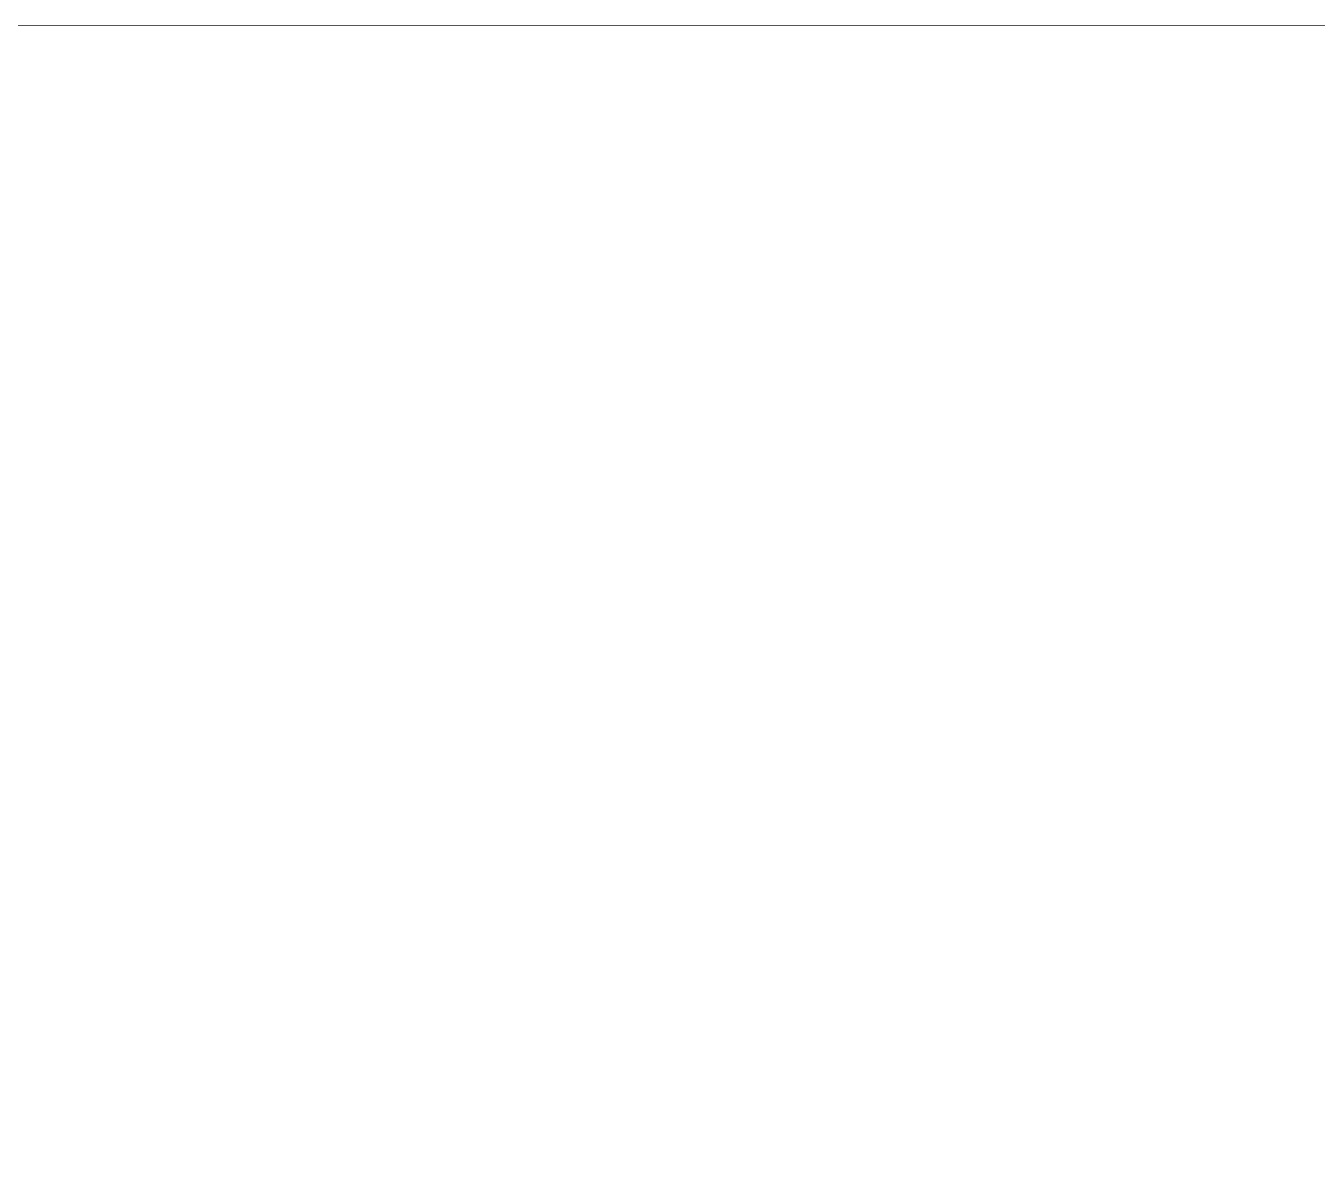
# Model space of a CAD drawing. Header units: millimetres. Extents: x 2163745 to 2518004, y -1043843 to -896215.
# Drawn here: x 2378746 to 2401773, y -994736 to -974565 of the extents above; entities that cross this region are included whole.
import ezdxf
from ezdxf.enums import TextEntityAlignment as Align

# ---------------------------------------------------------------- set-up
doc = ezdxf.new("R2010")
doc.units = ezdxf.units.MM
doc.header["$LTSCALE"] = 250
doc.header["$MEASUREMENT"] = 0
doc.linetypes.add('HIDDEN', pattern=[0.375, 0.25, -0.125])
doc.layers.get('0').update_dxf_attribs({"lineweight": 20})
doc.layers.get('DEFPOINTS').update_dxf_attribs({"color": 185, "lineweight": 20})
for name, color, linetype in [('BORDER', 3, 'Continuous'), ('CDC.03.BORDER', 3, 'Continuous'), ('CDC.04.HIDDEN', 8, 'HIDDEN'), ('CDC.05.STEEL', 4, 'Continuous'), ('CDC.06.TEXT', 2, 'Continuous'), ('CDC.09.COLUMN', 4, 'Continuous'), ('CDC.10.HATCH', 9, 'Continuous'), ('CDC.11.NOTE', 8, 'Continuous')]:
    doc.layers.add(name, color=color, linetype=linetype)
doc.layers.add('CDC.02.DIM', color=1, linetype='Continuous', lineweight=18)
doc.styles.add('ARIAL', font='arial.ttf', dxfattribs={"width": 0.85})
doc.styles.add('AVANTH-KT', font='')
doc.styles.add('vnsimplex', font='vnsimplex.shx', dxfattribs={"width": 0.65})
doc.styles.get('AVANTH-KT').set_extended_font_data('.VnAvantH')
doc.dimstyles.new('DIM1-25', dxfattribs={"dimscale": 1.2, "dimtxt": 250, "dimasz": 125, "dimexe": 125, "dimexo": 0.06, "dimgap": 100, "dimtad": 1, "dimdec": 0, "dimzin": 0, "dimdsep": 46, "dimtxsty": 'vnsimplex', "dimblk": 'ARCHTICK', "dimcen": 100, "dimdle": 125, "dimclrd": 256, "dimclre": 1, "dimclrt": 2, "dimadec": 0, "dimazin": 0, "dimtfac": 1, "dimtdec": 0, "dimtix": 1, "dimtmove": 2, "dimatfit": 0, "dimfxl": 1, "dimtolj": 1, "dimtzin": 0, "dimarcsym": 0})

# ---------------------------------------------------------------- blocks, each defined once
blk = doc.blocks.new('_ARCHTICK')
at = {"color": 0, "linetype": 'ByBlock', "ltscale": 4, "const_width": 0.15}
blk.add_lwpolyline([(-0.5, -0.5), (0.5, 0.5)], dxfattribs=at)
blk = doc.blocks.new('*D266')
at = {"layer": 'CDC.02.DIM', "color": 1, "lineweight": -2, "transparency": 16777216}
for p, q in [((2393538, -988670), (2394763, -988670)), ((2393538, -990320), (2394763, -990320))]:
    blk.add_line(p, q, dxfattribs=at)
at = {"layer": 'CDC.02.DIM', "lineweight": -2, "transparency": 16777216}
blk.add_line((2394613, -990470), (2394613, -988520), dxfattribs=at)
at = {"layer": 'DEFPOINTS', "color": 0, "transparency": 16777216}
for p in [(2393538, -988670), (2394613, -988670), (2393538, -990320)]:
    blk.add_point(p, dxfattribs=at)
at = {"layer": 'CDC.02.DIM', "lineweight": -2, "transparency": 16777216, "xscale": 149.9999999999999, "yscale": 149.9999999999999, "zscale": 149.9999999999999}
for p, rotation in [((2394613, -988670), 90), ((2394613, -990320), 270)]:
    blk.add_blockref('_ARCHTICK', p, dxfattribs=dict(at, rotation=rotation))
at = {"layer": 'CDC.02.DIM', "color": 2, "transparency": 16777216, "insert": (2394337, -989495), "char_height": 300, "attachment_point": 5, "rotation": 90, "style": 'ARIAL'}
blk.add_mtext('\\A1;L{\\H0.7x;\\S^ 1;}/4', dxfattribs=at)
blk = doc.blocks.new('*D267')
at = {"layer": 'CDC.02.DIM', "color": 1, "lineweight": -2, "transparency": 16777216}
for p, q in [((2393538, -990320), (2394763, -990320)), ((2393538, -990920), (2394763, -990920))]:
    blk.add_line(p, q, dxfattribs=at)
at = {"layer": 'CDC.02.DIM', "lineweight": -2, "transparency": 16777216}
blk.add_line((2394613, -990170), (2394613, -991070), dxfattribs=at)
at = {"layer": 'DEFPOINTS', "color": 0, "transparency": 16777216}
for p in [(2393538, -990320), (2393538, -990920), (2394613, -990920)]:
    blk.add_point(p, dxfattribs=at)
at = {"layer": 'CDC.02.DIM', "lineweight": -2, "transparency": 16777216, "xscale": 149.9999999999999, "yscale": 149.9999999999999, "zscale": 149.9999999999999}
for p, rotation in [((2394613, -990320), 90), ((2394613, -990920), 270)]:
    blk.add_blockref('_ARCHTICK', p, dxfattribs=dict(at, rotation=rotation))
at = {"layer": 'CDC.02.DIM', "color": 2, "transparency": 16777216, "insert": (2394343, -990620), "char_height": 300, "attachment_point": 5, "rotation": 90, "style": 'ARIAL'}
blk.add_mtext('\\A1;B{\\H0.7x;\\S^ d;}', dxfattribs=at)
blk = doc.blocks.new('*D268')
at = {"layer": 'CDC.02.DIM', "lineweight": -2, "transparency": 16777216}
blk.add_line((2395542, -983570), (2395542, -990470), dxfattribs=at)
at = {"layer": 'CDC.02.DIM', "color": 1, "lineweight": -2, "transparency": 16777216}
for p, q in [((2394613, -983720), (2395692, -983720)), ((2394613, -990320), (2395692, -990320))]:
    blk.add_line(p, q, dxfattribs=at)
at = {"layer": 'DEFPOINTS', "color": 0, "transparency": 16777216}
for p in [(2394613, -983720), (2394613, -990320), (2395542, -990320)]:
    blk.add_point(p, dxfattribs=at)
at = {"layer": 'CDC.02.DIM', "lineweight": -2, "transparency": 16777216, "xscale": 149.9999999999999, "yscale": 149.9999999999999, "zscale": 149.9999999999999}
for p, rotation in [((2395542, -983720), 90), ((2395542, -990320), 270)]:
    blk.add_blockref('_ARCHTICK', p, dxfattribs=dict(at, rotation=rotation))
at = {"layer": 'CDC.02.DIM', "color": 2, "transparency": 16777216, "insert": (2395190, -987020), "char_height": 300, "attachment_point": 5, "rotation": 90, "style": 'ARIAL'}
blk.add_mtext('\\A1;{\\W0.8;L\\H0.7x;\\S^ 1;\\H1.4286x; (CẠNH NGẮN)}', dxfattribs=at)
blk = doc.blocks.new('*D269')
at = {"layer": 'CDC.02.DIM', "lineweight": -2, "transparency": 16777216}
blk.add_line((2394613, -983570), (2394613, -985520), dxfattribs=at)
at = {"layer": 'CDC.02.DIM', "color": 1, "lineweight": -2, "transparency": 16777216}
for p, q in [((2393538, -983720), (2394763, -983720)), ((2393538, -985370), (2394763, -985370))]:
    blk.add_line(p, q, dxfattribs=at)
at = {"layer": 'DEFPOINTS', "color": 0, "transparency": 16777216}
for p in [(2393538, -983720), (2393538, -985370), (2394613, -985370)]:
    blk.add_point(p, dxfattribs=at)
at = {"layer": 'CDC.02.DIM', "lineweight": -2, "transparency": 16777216, "xscale": 149.9999999999999, "yscale": 149.9999999999999, "zscale": 149.9999999999999}
for p, rotation in [((2394613, -983720), 90), ((2394613, -985370), 270)]:
    blk.add_blockref('_ARCHTICK', p, dxfattribs=dict(at, rotation=rotation))
at = {"layer": 'CDC.02.DIM', "color": 2, "transparency": 16777216, "insert": (2394337, -984545), "char_height": 300, "attachment_point": 5, "rotation": 90, "style": 'ARIAL'}
blk.add_mtext('\\A1;L{\\H0.7x;\\S^ 1;}/4', dxfattribs=at)
blk = doc.blocks.new('*D270')
at = {"layer": 'CDC.02.DIM', "lineweight": -2, "transparency": 16777216}
blk.add_line((2394613, -983870), (2394613, -982970), dxfattribs=at)
at = {"layer": 'CDC.02.DIM', "color": 1, "lineweight": -2, "transparency": 16777216}
for p, q in [((2393538, -983120), (2394763, -983120)), ((2393538, -983720), (2394763, -983720))]:
    blk.add_line(p, q, dxfattribs=at)
at = {"layer": 'DEFPOINTS', "color": 0, "transparency": 16777216}
for p in [(2393538, -983120), (2394613, -983120), (2393538, -983720)]:
    blk.add_point(p, dxfattribs=at)
at = {"layer": 'CDC.02.DIM', "lineweight": -2, "transparency": 16777216, "xscale": 149.9999999999999, "yscale": 149.9999999999999, "zscale": 149.9999999999999}
for p, rotation in [((2394613, -983120), 90), ((2394613, -983720), 270)]:
    blk.add_blockref('_ARCHTICK', p, dxfattribs=dict(at, rotation=rotation))
at = {"layer": 'CDC.02.DIM', "color": 2, "transparency": 16777216, "insert": (2394343, -983420), "char_height": 300, "attachment_point": 5, "rotation": 90, "style": 'ARIAL'}
blk.add_mtext('\\A1;B{\\H0.7x;\\S^ d;}', dxfattribs=at)
blk = doc.blocks.new('*D271')
at = {"layer": 'CDC.02.DIM', "color": 1, "lineweight": -2, "transparency": 16777216}
for p, q in [((2382347, -992078), (2382347, -993303)), ((2383997, -992078), (2383997, -993303))]:
    blk.add_line(p, q, dxfattribs=at)
at = {"layer": 'CDC.02.DIM', "lineweight": -2, "transparency": 16777216}
blk.add_line((2382197, -993153), (2384147, -993153), dxfattribs=at)
at = {"layer": 'DEFPOINTS', "color": 0, "transparency": 16777216}
for p in [(2382347, -992078), (2383997, -992078), (2383997, -993153)]:
    blk.add_point(p, dxfattribs=at)
at = {"layer": 'CDC.02.DIM', "lineweight": -2, "transparency": 16777216, "xscale": 149.9999999999999, "yscale": 149.9999999999999, "zscale": 149.9999999999999, "rotation": 180}
blk.add_blockref('_ARCHTICK', (2382347, -993153), dxfattribs=at)
at = {"layer": 'CDC.02.DIM', "lineweight": -2, "transparency": 16777216, "xscale": 149.9999999999999, "yscale": 149.9999999999999, "zscale": 149.9999999999999}
blk.add_blockref('_ARCHTICK', (2383997, -993153), dxfattribs=at)
at = {"layer": 'CDC.02.DIM', "color": 2, "transparency": 16777216, "insert": (2383172, -992878), "char_height": 300, "attachment_point": 5, "style": 'ARIAL'}
blk.add_mtext('\\A1;L{\\H0.7x;\\S^ 1;}/4', dxfattribs=at)
blk = doc.blocks.new('*D272')
at = {"layer": 'CDC.02.DIM', "color": 1, "lineweight": -2, "transparency": 16777216}
for p, q in [((2381747, -992078), (2381747, -993303)), ((2382347, -992078), (2382347, -993303))]:
    blk.add_line(p, q, dxfattribs=at)
at = {"layer": 'CDC.02.DIM', "lineweight": -2, "transparency": 16777216}
blk.add_line((2382497, -993153), (2381597, -993153), dxfattribs=at)
at = {"layer": 'DEFPOINTS', "color": 0, "transparency": 16777216}
for p in [(2381747, -992078), (2382347, -992078), (2381747, -993153)]:
    blk.add_point(p, dxfattribs=at)
at = {"layer": 'CDC.02.DIM', "lineweight": -2, "transparency": 16777216, "xscale": 149.9999999999999, "yscale": 149.9999999999999, "zscale": 149.9999999999999, "rotation": 180}
blk.add_blockref('_ARCHTICK', (2381747, -993153), dxfattribs=at)
at = {"layer": 'CDC.02.DIM', "lineweight": -2, "transparency": 16777216, "xscale": 149.9999999999999, "yscale": 149.9999999999999, "zscale": 149.9999999999999}
blk.add_blockref('_ARCHTICK', (2382347, -993153), dxfattribs=at)
at = {"layer": 'CDC.02.DIM', "color": 2, "transparency": 16777216, "insert": (2382047, -992883), "char_height": 300, "attachment_point": 5, "style": 'ARIAL'}
blk.add_mtext('\\A1;B{\\H0.7x;\\S^ d;}', dxfattribs=at)
blk = doc.blocks.new('*D273')
at = {"layer": 'CDC.02.DIM', "color": 1, "lineweight": -2, "transparency": 16777216}
for p, q in [((2382347, -993153), (2382347, -994193)), ((2391347, -993153), (2391347, -994193))]:
    blk.add_line(p, q, dxfattribs=at)
at = {"layer": 'CDC.02.DIM', "lineweight": -2, "transparency": 16777216}
blk.add_line((2391497, -994043), (2382197, -994043), dxfattribs=at)
at = {"layer": 'DEFPOINTS', "color": 0, "transparency": 16777216}
for p in [(2382347, -993153), (2391347, -993153), (2382347, -994043)]:
    blk.add_point(p, dxfattribs=at)
at = {"layer": 'CDC.02.DIM', "lineweight": -2, "transparency": 16777216, "xscale": 149.9999999999999, "yscale": 149.9999999999999, "zscale": 149.9999999999999, "rotation": 180}
blk.add_blockref('_ARCHTICK', (2382347, -994043), dxfattribs=at)
at = {"layer": 'CDC.02.DIM', "lineweight": -2, "transparency": 16777216, "xscale": 149.9999999999999, "yscale": 149.9999999999999, "zscale": 149.9999999999999}
blk.add_blockref('_ARCHTICK', (2391347, -994043), dxfattribs=at)
at = {"layer": 'CDC.02.DIM', "color": 2, "transparency": 16777216, "insert": (2386847, -993691), "char_height": 300, "attachment_point": 5, "style": 'ARIAL'}
blk.add_mtext('\\A1;L{\\H0.7x;\\S^ 2;} {\\W0.8;(CẠNH DÀI)}', dxfattribs=at)
blk = doc.blocks.new('*D274')
at = {"layer": 'CDC.02.DIM', "color": 1, "lineweight": -2, "transparency": 16777216}
for p, q in [((2389697, -992078), (2389697, -993303)), ((2391347, -992078), (2391347, -993303))]:
    blk.add_line(p, q, dxfattribs=at)
at = {"layer": 'CDC.02.DIM', "lineweight": -2, "transparency": 16777216}
blk.add_line((2391497, -993153), (2389547, -993153), dxfattribs=at)
at = {"layer": 'DEFPOINTS', "color": 0, "transparency": 16777216}
for p in [(2389697, -992078), (2391347, -992078), (2389697, -993153)]:
    blk.add_point(p, dxfattribs=at)
at = {"layer": 'CDC.02.DIM', "lineweight": -2, "transparency": 16777216, "xscale": 149.9999999999999, "yscale": 149.9999999999999, "zscale": 149.9999999999999, "rotation": 180}
blk.add_blockref('_ARCHTICK', (2389697, -993153), dxfattribs=at)
at = {"layer": 'CDC.02.DIM', "lineweight": -2, "transparency": 16777216, "xscale": 149.9999999999999, "yscale": 149.9999999999999, "zscale": 149.9999999999999}
blk.add_blockref('_ARCHTICK', (2391347, -993153), dxfattribs=at)
at = {"layer": 'CDC.02.DIM', "color": 2, "transparency": 16777216, "insert": (2390522, -992878), "char_height": 300, "attachment_point": 5, "style": 'ARIAL'}
blk.add_mtext('\\A1;L{\\H0.7x;\\S^ 1;}/4', dxfattribs=at)
blk = doc.blocks.new('*D275')
at = {"layer": 'CDC.02.DIM', "color": 1, "lineweight": -2, "transparency": 16777216}
for p, q in [((2391347, -992078), (2391347, -993303)), ((2391947, -992078), (2391947, -993303))]:
    blk.add_line(p, q, dxfattribs=at)
at = {"layer": 'CDC.02.DIM', "lineweight": -2, "transparency": 16777216}
blk.add_line((2391197, -993153), (2392097, -993153), dxfattribs=at)
at = {"layer": 'DEFPOINTS', "color": 0, "transparency": 16777216}
for p in [(2391347, -992078), (2391947, -992078), (2391947, -993153)]:
    blk.add_point(p, dxfattribs=at)
at = {"layer": 'CDC.02.DIM', "lineweight": -2, "transparency": 16777216, "xscale": 149.9999999999999, "yscale": 149.9999999999999, "zscale": 149.9999999999999, "rotation": 180}
blk.add_blockref('_ARCHTICK', (2391347, -993153), dxfattribs=at)
at = {"layer": 'CDC.02.DIM', "lineweight": -2, "transparency": 16777216, "xscale": 149.9999999999999, "yscale": 149.9999999999999, "zscale": 149.9999999999999}
blk.add_blockref('_ARCHTICK', (2391947, -993153), dxfattribs=at)
at = {"layer": 'CDC.02.DIM', "color": 2, "transparency": 16777216, "insert": (2391647, -992883), "char_height": 300, "attachment_point": 5, "style": 'ARIAL'}
blk.add_mtext('\\A1;B{\\H0.7x;\\S^ d;}', dxfattribs=at)
blk = doc.blocks.new('*D276')
at = {"layer": 'CDC.02.DIM', "color": 1, "lineweight": -2, "transparency": 16777216}
for p, q in [((2382347, -988903), (2382347, -989725)), ((2382847, -988903), (2382847, -989725))]:
    blk.add_line(p, q, dxfattribs=at)
at = {"layer": 'CDC.02.DIM', "lineweight": -2, "transparency": 16777216}
for p, q in [((2382347, -989575), (2382197, -989575)), ((2382847, -989575), (2382347, -989575)), ((2382847, -989575), (2382997, -989575))]:
    blk.add_line(p, q, dxfattribs=at)
at = {"layer": 'DEFPOINTS', "color": 0, "transparency": 16777216}
for p in [(2382347, -988903), (2382847, -988903), (2382347, -989575)]:
    blk.add_point(p, dxfattribs=at)
at = {"layer": 'CDC.02.DIM', "lineweight": -2, "transparency": 16777216, "xscale": 149.9999999999999, "yscale": 149.9999999999999, "zscale": 149.9999999999999}
blk.add_blockref('_ARCHTICK', (2382347, -989575), dxfattribs=at)
at = {"layer": 'CDC.02.DIM', "lineweight": -2, "transparency": 16777216, "xscale": 149.9999999999999, "yscale": 149.9999999999999, "zscale": 149.9999999999999, "rotation": 180}
blk.add_blockref('_ARCHTICK', (2382847, -989575), dxfattribs=at)
at = {"layer": 'CDC.02.DIM', "color": 2, "transparency": 16777216, "insert": (2382597, -989302), "char_height": 300, "attachment_point": 5, "style": 'ARIAL'}
blk.add_mtext('\\A1;{\\W0.8;50}', dxfattribs=at)
blk = doc.blocks.new('*D277')
at = {"layer": 'CDC.02.DIM', "color": 1, "lineweight": -2, "transparency": 16777216}
for p, q in [((2390847, -988903), (2390847, -989725)), ((2391347, -988903), (2391347, -989725))]:
    blk.add_line(p, q, dxfattribs=at)
at = {"layer": 'CDC.02.DIM', "lineweight": -2, "transparency": 16777216}
for p, q in [((2390847, -989575), (2390697, -989575)), ((2390847, -989575), (2391347, -989575)), ((2391347, -989575), (2391497, -989575))]:
    blk.add_line(p, q, dxfattribs=at)
at = {"layer": 'DEFPOINTS', "color": 0, "transparency": 16777216}
for p in [(2390847, -988903), (2391347, -988903), (2391347, -989575)]:
    blk.add_point(p, dxfattribs=at)
at = {"layer": 'CDC.02.DIM', "lineweight": -2, "transparency": 16777216, "xscale": 149.9999999999999, "yscale": 149.9999999999999, "zscale": 149.9999999999999}
blk.add_blockref('_ARCHTICK', (2390847, -989575), dxfattribs=at)
at = {"layer": 'CDC.02.DIM', "lineweight": -2, "transparency": 16777216, "xscale": 149.9999999999999, "yscale": 149.9999999999999, "zscale": 149.9999999999999, "rotation": 180}
blk.add_blockref('_ARCHTICK', (2391347, -989575), dxfattribs=at)
at = {"layer": 'CDC.02.DIM', "color": 2, "transparency": 16777216, "insert": (2391097, -989302), "char_height": 300, "attachment_point": 5, "style": 'ARIAL'}
blk.add_mtext('\\A1;{\\W0.8;50}', dxfattribs=at)
blk = doc.blocks.new('*D278')
at = {"layer": 'CDC.02.DIM', "lineweight": -2, "transparency": 16777216}
for p, q in [((2383411, -989820), (2383411, -989670)), ((2383411, -989820), (2383411, -990320)), ((2383411, -990320), (2383411, -990470))]:
    blk.add_line(p, q, dxfattribs=at)
at = {"layer": 'CDC.02.DIM', "color": 1, "lineweight": -2, "transparency": 16777216}
for p, q in [((2383889, -989820), (2383261, -989820)), ((2383889, -990320), (2383261, -990320))]:
    blk.add_line(p, q, dxfattribs=at)
at = {"layer": 'DEFPOINTS', "color": 0, "transparency": 16777216}
for p in [(2383889, -989820), (2383411, -990320), (2383889, -990320)]:
    blk.add_point(p, dxfattribs=at)
at = {"layer": 'CDC.02.DIM', "lineweight": -2, "transparency": 16777216, "xscale": 149.9999999999999, "yscale": 149.9999999999999, "zscale": 149.9999999999999}
for p, rotation in [((2383411, -989820), 270), ((2383411, -990320), 90)]:
    blk.add_blockref('_ARCHTICK', p, dxfattribs=dict(at, rotation=rotation))
at = {"layer": 'CDC.02.DIM', "color": 2, "transparency": 16777216, "insert": (2383138, -990070), "char_height": 300, "attachment_point": 5, "rotation": 90, "style": 'ARIAL'}
blk.add_mtext('\\A1;{\\W0.8;50}', dxfattribs=at)
blk = doc.blocks.new('*D279')
at = {"layer": 'CDC.02.DIM', "lineweight": -2, "transparency": 16777216}
for p, q in [((2390618, -989820), (2390618, -989670)), ((2390618, -989820), (2390618, -990320)), ((2390618, -990320), (2390618, -990470))]:
    blk.add_line(p, q, dxfattribs=at)
at = {"layer": 'CDC.02.DIM', "color": 1, "lineweight": -2, "transparency": 16777216}
for p, q in [((2391095, -989820), (2390468, -989820)), ((2391095, -990320), (2390468, -990320))]:
    blk.add_line(p, q, dxfattribs=at)
at = {"layer": 'DEFPOINTS', "color": 0, "transparency": 16777216}
for p in [(2391095, -989820), (2390618, -990320), (2391095, -990320)]:
    blk.add_point(p, dxfattribs=at)
at = {"layer": 'CDC.02.DIM', "lineweight": -2, "transparency": 16777216, "xscale": 149.9999999999999, "yscale": 149.9999999999999, "zscale": 149.9999999999999}
for p, rotation in [((2390618, -989820), 270), ((2390618, -990320), 90)]:
    blk.add_blockref('_ARCHTICK', p, dxfattribs=dict(at, rotation=rotation))
at = {"layer": 'CDC.02.DIM', "color": 2, "transparency": 16777216, "insert": (2390344, -990070), "char_height": 300, "attachment_point": 5, "rotation": 90, "style": 'ARIAL'}
blk.add_mtext('\\A1;{\\W0.8;50}', dxfattribs=at)
blk = doc.blocks.new('*D280')
at = {"layer": 'CDC.02.DIM', "lineweight": -2, "transparency": 16777216}
for p, q in [((2383411, -983720), (2383411, -983570)), ((2383411, -983720), (2383411, -984220)), ((2383411, -984220), (2383411, -984370))]:
    blk.add_line(p, q, dxfattribs=at)
at = {"layer": 'CDC.02.DIM', "color": 1, "lineweight": -2, "transparency": 16777216}
for p, q in [((2383889, -983720), (2383261, -983720)), ((2383889, -984220), (2383261, -984220))]:
    blk.add_line(p, q, dxfattribs=at)
at = {"layer": 'DEFPOINTS', "color": 0, "transparency": 16777216}
for p in [(2383889, -983720), (2383411, -984220), (2383889, -984220)]:
    blk.add_point(p, dxfattribs=at)
at = {"layer": 'CDC.02.DIM', "lineweight": -2, "transparency": 16777216, "xscale": 149.9999999999999, "yscale": 149.9999999999999, "zscale": 149.9999999999999}
for p, rotation in [((2383411, -983720), 270), ((2383411, -984220), 90)]:
    blk.add_blockref('_ARCHTICK', p, dxfattribs=dict(at, rotation=rotation))
at = {"layer": 'CDC.02.DIM', "color": 2, "transparency": 16777216, "insert": (2383138, -983970), "char_height": 300, "attachment_point": 5, "rotation": 90, "style": 'ARIAL'}
blk.add_mtext('\\A1;{\\W0.8;50}', dxfattribs=at)
blk = doc.blocks.new('*D281')
at = {"layer": 'CDC.02.DIM', "lineweight": -2, "transparency": 16777216}
for p, q in [((2390618, -983720), (2390618, -983570)), ((2390618, -983720), (2390618, -984220)), ((2390618, -984220), (2390618, -984370))]:
    blk.add_line(p, q, dxfattribs=at)
at = {"layer": 'CDC.02.DIM', "color": 1, "lineweight": -2, "transparency": 16777216}
for p, q in [((2391095, -983720), (2390468, -983720)), ((2391095, -984220), (2390468, -984220))]:
    blk.add_line(p, q, dxfattribs=at)
at = {"layer": 'DEFPOINTS', "color": 0, "transparency": 16777216}
for p in [(2391095, -983720), (2390618, -984220), (2391095, -984220)]:
    blk.add_point(p, dxfattribs=at)
at = {"layer": 'CDC.02.DIM', "lineweight": -2, "transparency": 16777216, "xscale": 149.9999999999999, "yscale": 149.9999999999999, "zscale": 149.9999999999999}
for p, rotation in [((2390618, -983720), 270), ((2390618, -984220), 90)]:
    blk.add_blockref('_ARCHTICK', p, dxfattribs=dict(at, rotation=rotation))
at = {"layer": 'CDC.02.DIM', "color": 2, "transparency": 16777216, "insert": (2390344, -983970), "char_height": 300, "attachment_point": 5, "rotation": 90, "style": 'ARIAL'}
blk.add_mtext('\\A1;{\\W0.8;50}', dxfattribs=at)
blk = doc.blocks.new('*D282')
at = {"layer": 'CDC.02.DIM', "color": 1, "lineweight": -2, "transparency": 16777216}
for p, q in [((2382347, -984121), (2382347, -984943)), ((2382847, -984121), (2382847, -984943))]:
    blk.add_line(p, q, dxfattribs=at)
at = {"layer": 'CDC.02.DIM', "lineweight": -2, "transparency": 16777216}
for p, q in [((2382347, -984793), (2382197, -984793)), ((2382847, -984793), (2382347, -984793)), ((2382847, -984793), (2382997, -984793))]:
    blk.add_line(p, q, dxfattribs=at)
at = {"layer": 'DEFPOINTS', "color": 0, "transparency": 16777216}
for p in [(2382347, -984121), (2382847, -984121), (2382347, -984793)]:
    blk.add_point(p, dxfattribs=at)
at = {"layer": 'CDC.02.DIM', "lineweight": -2, "transparency": 16777216, "xscale": 149.9999999999999, "yscale": 149.9999999999999, "zscale": 149.9999999999999}
blk.add_blockref('_ARCHTICK', (2382347, -984793), dxfattribs=at)
at = {"layer": 'CDC.02.DIM', "lineweight": -2, "transparency": 16777216, "xscale": 149.9999999999999, "yscale": 149.9999999999999, "zscale": 149.9999999999999, "rotation": 180}
blk.add_blockref('_ARCHTICK', (2382847, -984793), dxfattribs=at)
at = {"layer": 'CDC.02.DIM', "color": 2, "transparency": 16777216, "insert": (2382597, -984520), "char_height": 300, "attachment_point": 5, "style": 'ARIAL'}
blk.add_mtext('\\A1;{\\W0.8;50}', dxfattribs=at)
blk = doc.blocks.new('*D283')
at = {"layer": 'CDC.02.DIM', "color": 1, "lineweight": -2, "transparency": 16777216}
for p, q in [((2390847, -984121), (2390847, -984943)), ((2391347, -984121), (2391347, -984943))]:
    blk.add_line(p, q, dxfattribs=at)
at = {"layer": 'CDC.02.DIM', "lineweight": -2, "transparency": 16777216}
for p, q in [((2390847, -984793), (2390697, -984793)), ((2390847, -984793), (2391347, -984793)), ((2391347, -984793), (2391497, -984793))]:
    blk.add_line(p, q, dxfattribs=at)
at = {"layer": 'DEFPOINTS', "color": 0, "transparency": 16777216}
for p in [(2390847, -984121), (2391347, -984121), (2391347, -984793)]:
    blk.add_point(p, dxfattribs=at)
at = {"layer": 'CDC.02.DIM', "lineweight": -2, "transparency": 16777216, "xscale": 149.9999999999999, "yscale": 149.9999999999999, "zscale": 149.9999999999999}
blk.add_blockref('_ARCHTICK', (2390847, -984793), dxfattribs=at)
at = {"layer": 'CDC.02.DIM', "lineweight": -2, "transparency": 16777216, "xscale": 149.9999999999999, "yscale": 149.9999999999999, "zscale": 149.9999999999999, "rotation": 180}
blk.add_blockref('_ARCHTICK', (2391347, -984793), dxfattribs=at)
at = {"layer": 'CDC.02.DIM', "color": 2, "transparency": 16777216, "insert": (2391097, -984520), "char_height": 300, "attachment_point": 5, "style": 'ARIAL'}
blk.add_mtext('\\A1;{\\W0.8;50}', dxfattribs=at)

msp = doc.modelspace()

# ---------------------------------------------------------------- hatches: boundary and pattern name
at = {"layer": 'CDC.10.HATCH', "ltscale": 30}
h = msp.add_hatch(dxfattribs=at)
h.set_pattern_fill('BT-01', color=256, scale=50, style=0, pattern_type=2)
h.set_pattern_definition([(50, (-56756975.9, 1432385.66), (358.6300913, -31.3760675), [37.5, -412.5]), (355, (-56756975.9, 1432385.66), (-69.3756668, 376.0960669), [30, -330]), (100.4514, (-56756946, 1432383.04), (289.2546909, 344.719771), [31.870095, -350.571056]), (46.1842, (-56756975.9, 1432485.66), (533.6205243, -82.759507), [56.25, -618.75]), (96.6356, (-56756931.43, 1432478.76), (467.331353, 487.0589355), [47.805144, -525.8565]), (351.1842, (-56756975.9, 1432485.66), (467.3309726, 487.0593005), [45, -495]), (21, (-56756925.9, 1432460.66), (298.453526, -201.3094453), [37.5, -412.5]), (326, (-56756925.9, 1432460.66), (121.657666, 362.5750225), [30, -330]), (71.4514, (-56756901.03, 1432443.88), (420.1113143, 161.2652484), [31.870095, -350.571056]), (37.5, (-56756975.9, 1432385.66), (6.07992766, 166.44692692), [0, -326, 0, -335, 0, -331.25]), (7.5, (-56756975.9, 1432385.66), (131.5347687, 197.20585594), [0, -191, 0, -318.5, 0, -126.25]), (327.5, (-56757087.4, 1432385.66), (266.9112181, -11.27743587), [0, -125, 0, -390, 0, -517.5]), (317.5, (-56757137.4, 1432385.66), (291.5930847, 50.0524912), [0, -162.5, 0, -259, 0, -367.5]), (45, (-56756975.9, 1432385.66), (-150.260191, 150.260191), []), (45, (-56756975.9, 1432446.9), (-150.260191, 150.260191), [])])
h.paths.add_polyline_path([(2391347.5, -990919.5), (2391947.5, -990919.5), (2391947.5, -990319.5), (2391347.5, -990319.5)])
h.paths.add_polyline_path([(2381747.5, -990919.5), (2382347.5, -990919.5), (2382347.5, -990319.5), (2381747.5, -990319.5)])
h.paths.add_polyline_path([(2391347.5, -983719.5), (2391947.5, -983719.5), (2391947.5, -983119.5), (2391347.5, -983119.5)])
h.paths.add_polyline_path([(2381747.5, -983719.5), (2382347.5, -983719.5), (2382347.5, -983119.5), (2381747.5, -983119.5)])

# ---------------------------------------------------------------- linework, layer by layer
at = {"layer": 'BORDER', "color": 6, "ltscale": 2}
msp.add_lwpolyline([(2175289.6, -974565.3), (2518003.6, -974565.3), (2518003.6, -1043842.6), (2175289.6, -1043842.6)], close=True, dxfattribs=at)
at = {"layer": 'CDC.02.DIM'}
for p, q in [((2384385.6, -984219.7), (2384509.3, -984099.1)), ((2385185.6, -984219.7), (2385309.3, -984099.1)), ((2385985.6, -984219.7), (2386109.3, -984099.1)), ((2386785.6, -984219.7), (2386909.3, -984099.1)), ((2387585.6, -984219.7), (2387709.3, -984099.1)), ((2388385.6, -984219.7), (2388509.3, -984099.1))]:
    msp.add_line(p, q, dxfattribs=at)
at = {"layer": 'CDC.03.BORDER', "const_width": 64}
for points in [[(2386620.6, -981902.5), (2386620.6, -981165.5)], [(2386620.6, -992730.4), (2386620.6, -991993.4)]]:
    msp.add_lwpolyline(points, dxfattribs=at)
at = {"layer": 'CDC.03.BORDER'}
for points in [[(2380747.5, -981937.6), (2380747.5, -986256.4), (2380651.5, -986256.4), (2380843.5, -987591.7), (2380747.5, -987591.7), (2380747.5, -991991.6)], [(2392947.5, -981937.6), (2392947.5, -986256.4), (2392851.5, -986256.4), (2393043.5, -987591.7), (2392947.5, -987591.7), (2392947.5, -991991.6)], [(2380396.9, -982247), (2386179.8, -982247), (2386179.8, -982343), (2387515.1, -982151), (2387515.1, -982247), (2393243.5, -982247)], [(2380396.9, -991724), (2386179.8, -991724), (2386179.8, -991820), (2387515.1, -991628), (2387515.1, -991724), (2393243.5, -991724)]]:
    msp.add_lwpolyline(points, dxfattribs=at)
at = {"layer": 'CDC.04.HIDDEN'}
for p, q in [((2381747.5, -982247), (2381747.5, -991724)), ((2382347.5, -982247), (2382347.5, -991724)), ((2391347.5, -982247), (2391347.5, -991724)), ((2391947.5, -991724), (2391947.5, -982247)), ((2392947.5, -983119.5), (2380747.5, -983119.5)), ((2392947.5, -983719.5), (2380747.5, -983719.5)), ((2392947.5, -990319.5), (2380747.5, -990319.5)), ((2380747.5, -990919.5), (2392947.5, -990919.5))]:
    msp.add_line(p, q, dxfattribs=at)
msp.add_lwpolyline([(2383997.5, -988669.5), (2389697.5, -988669.5), (2389697.5, -985369.5), (2383997.5, -985369.5)], close=True, dxfattribs=at)
at = {"layer": 'CDC.05.STEEL', "linetype": 'HIDDEN'}
for points in [[(2381247.5, -982247), (2381247.5, -985369.5), (2381586.7, -985369.5)], [(2382847.5, -982247), (2382847.5, -985369.5), (2383186.7, -985369.5)], [(2384447.5, -982247), (2384447.5, -985369.5), (2384786.7, -985369.5)], [(2386047.5, -982247), (2386047.5, -985369.5), (2386386.7, -985369.5)], [(2387647.5, -982247), (2387647.5, -985369.5), (2387986.7, -985369.5)], [(2389247.5, -982247), (2389247.5, -985369.5), (2389536.7, -985369.5)], [(2390847.5, -982247), (2390847.5, -985369.5), (2391186.7, -985369.5)], [(2392447.5, -982247), (2392447.5, -985369.5), (2392786.7, -985369.5)], [(2380747.5, -984219.5), (2383997.5, -984219.5), (2383997.5, -984558.7)], [(2392947.5, -984219.5), (2389697.5, -984219.5), (2389697.5, -984558.7)], [(2380747.5, -986086.2), (2383997.5, -986086.2), (2383997.5, -986425.4)], [(2392947.5, -986086.2), (2389697.5, -986086.2), (2389697.5, -986425.4)], [(2380747.5, -987952.9), (2383997.5, -987952.9), (2383997.5, -988319.5)], [(2392947.5, -987952.9), (2389697.5, -987952.9), (2389697.5, -988319.5)], [(2381247.5, -991724), (2381247.5, -988669.5), (2381586.7, -988669.5)], [(2382847.5, -991724), (2382847.5, -988669.5), (2383186.7, -988669.5)], [(2384447.5, -991724), (2384447.5, -988669.5), (2384786.7, -988669.5)], [(2386047.5, -991724), (2386047.5, -988669.5), (2386386.7, -988669.5)], [(2387647.5, -991724), (2387647.5, -988669.5), (2387986.7, -988669.5)], [(2389247.5, -991724), (2389247.5, -988669.5), (2389536.7, -988669.5)], [(2390847.5, -991724), (2390847.5, -988669.5), (2391186.7, -988669.5)], [(2392447.5, -991724), (2392447.5, -988669.5), (2392786.7, -988669.5)], [(2380747.5, -989819.5), (2383997.5, -989819.5), (2383997.5, -990158.7)], [(2392947.5, -989819.5), (2389697.5, -989819.5), (2389697.5, -990158.7)]]:
    msp.add_lwpolyline(points, dxfattribs=at)
at = {"layer": 'CDC.05.STEEL'}
for points in [[(2383647.5, -982247), (2383647.5, -991724)], [(2385247.5, -991724), (2385247.5, -982247)], [(2386511.1, -991772.4), (2386511.1, -982295.3)], [(2386847.5, -982247), (2386847.5, -991724)], [(2388447.5, -982247), (2388447.5, -991724)], [(2390047.5, -982247), (2390047.5, -991724)], [(2392947.5, -985152.9), (2380747.5, -985152.9)], [(2380747.5, -987019.5), (2392947.5, -987019.5)], [(2380825.8, -987468.8), (2393025.8, -987468.8)], [(2380747.5, -988886.2), (2392947.5, -988886.2)]]:
    msp.add_lwpolyline(points, dxfattribs=at)
at = {"layer": 'CDC.09.COLUMN'}
for points in [[(2381747.5, -983719.5), (2382347.5, -983719.5), (2382347.5, -983119.5), (2381747.5, -983119.5)], [(2391347.5, -983719.5), (2391947.5, -983719.5), (2391947.5, -983119.5), (2391347.5, -983119.5)], [(2381747.5, -990919.5), (2382347.5, -990919.5), (2382347.5, -990319.5), (2381747.5, -990319.5)], [(2391347.5, -990919.5), (2391947.5, -990919.5), (2391947.5, -990319.5), (2391347.5, -990319.5)]]:
    msp.add_lwpolyline(points, close=True, dxfattribs=at)
at = {"layer": 'CDC.11.NOTE'}
for p, q in [((2388047.5, -981226.1), (2394086.6, -981226.1)), ((2388047.5, -984159.4), (2388047.5, -981226.1)), ((2384447.5, -984159.4), (2389247.5, -984159.4))]:
    msp.add_line(p, q, dxfattribs=at)

# ---------------------------------------------------------------- texts
at = {"layer": 'CDC.06.TEXT', "color": 4, "style": 'ARIAL', "width": 0.85}
msp.add_text('9.2. ĐẶT THÉP SÀN KIỂU 2', height=350, dxfattribs=at).set_placement((2379346.7, -980711), align=Align.MIDDLE_LEFT)
at = {"layer": 'CDC.06.TEXT', "style": 'ARIAL', "width": 0.7}
msp.add_text('KHOẢNG CÁCH THAY ĐỔI THEO BẢN VẼ CHI TIẾT', height=250, dxfattribs=at).set_placement((2391127, -980963.9), align=Align.MIDDLE)
at = {"layer": 'CDC.06.TEXT', "style": 'AVANTH-KT'}
for p in [(2386254.4, -981540.6), (2386254.4, -992368.5)]:
    msp.add_text('2', height=500, dxfattribs=at).set_placement(p, align=Align.MIDDLE)

# ---------------------------------------------------------------- dimensions: what is measured, and where the dimension line sits
at = {"layer": 'CDC.02.DIM'}
for p1, p2, distance, text, picture, middle in [((2393537.8, -983719.5), (2393537.8, -983119.5), -1074.7, 'B{\\H0.7x;\\S^ d;}', '*D270', (2394342.5, -983419.5)), ((2383888.6, -983719.5), (2383888.6, -984219.5), -477.6, '{\\W0.8;50}', '*D280', (2383137.9, -983969.5)), ((2391095.1, -983719.5), (2391095.1, -984219.5), -477.6, '{\\W0.8;50}', '*D281', (2390344.4, -983969.5)), ((2393537.8, -983719.5), (2393537.8, -985369.5), 1074.7, 'L{\\H0.7x;\\S^ 1;}/4', '*D269', (2394337.4, -984544.5)), ((2394612.5, -983719.5), (2394612.5, -990319.5), 929.2, '{\\W0.8;L\\H0.7x;\\S^ 1;\\H1.4286x; (CẠNH NGẮN)}', '*D268', (2395189.9, -987019.5)), ((2382847.5, -984120.8), (2382347.5, -984120.8), 672, '{\\W0.8;50}', '*D282', (2382597.5, -984519.6)), ((2390847.5, -984120.8), (2391347.5, -984120.8), -672, '{\\W0.8;50}', '*D283', (2391097.5, -984519.6)), ((2393537.8, -990319.5), (2393537.8, -988669.5), -1074.7, 'L{\\H0.7x;\\S^ 1;}/4', '*D266', (2394337.4, -989494.5)), ((2382847.5, -988903.4), (2382347.5, -988903.4), 672, '{\\W0.8;50}', '*D276', (2382597.5, -989302.2)), ((2390847.5, -988903.4), (2391347.5, -988903.4), -672, '{\\W0.8;50}', '*D277', (2391097.5, -989302.2)), ((2383888.6, -989819.5), (2383888.6, -990319.5), -477.6, '{\\W0.8;50}', '*D278', (2383137.9, -990069.5)), ((2391095.1, -989819.5), (2391095.1, -990319.5), -477.6, '{\\W0.8;50}', '*D279', (2390344.4, -990069.5)), ((2393537.8, -990319.5), (2393537.8, -990919.5), 1074.7, 'B{\\H0.7x;\\S^ d;}', '*D267', (2394342.5, -990619.5)), ((2382347.5, -992078), (2381747.5, -992078), 1074.7, 'B{\\H0.7x;\\S^ d;}', '*D272', (2382047.5, -992882.8)), ((2382347.5, -992078), (2383997.5, -992078), -1074.7, 'L{\\H0.7x;\\S^ 1;}/4', '*D271', (2383172.5, -992877.6)), ((2391347.5, -992078), (2389697.5, -992078), 1074.7, 'L{\\H0.7x;\\S^ 1;}/4', '*D274', (2390522.5, -992877.6)), ((2391347.5, -992078), (2391947.5, -992078), -1074.7, 'B{\\H0.7x;\\S^ d;}', '*D275', (2391647.5, -992882.8)), ((2391347.5, -993152.8), (2382347.5, -993152.8), 890.5, 'L{\\H0.7x;\\S^ 2;} {\\W0.8;(CẠNH DÀI)}', '*D273', (2386847.5, -993691.3))]:
    dim = msp.add_aligned_dim(p1=p1, p2=p2, distance=distance, text=text, dimstyle='DIM1-25', override={"dimtxsty": 'ARIAL'}, dxfattribs=at)
    dim.commit()
    dim.dimension.update_dxf_attribs({"geometry": picture, "text_midpoint": middle})

# ---------------------------------------------------------------- next in the draw order: wipeouts: each hides what was drawn before it
at = {"color": 6, "ltscale": 2}
msp.add_wipeout([(2175289.6, -974565.3), (2518003.6, -974565.3), (2518003.6, -1043842.6), (2175289.6, -1043842.6)], dxfattribs=at).dxf.layer = 'BORDER'

doc.saveas('drawing.dxf')
